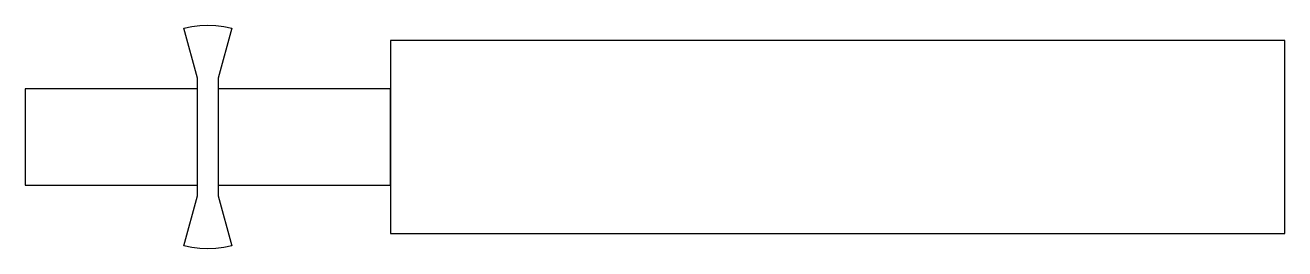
# Model space of a CAD drawing. Header units: millimetres. Extents: x -17.1 to 12.9, y -12.8 to -7.5.
import ezdxf

# ---------------------------------------------------------------- set-up
doc = ezdxf.new("R2010")
doc.units = ezdxf.units.MM
doc.layers.add('Default', color=1, linetype='CONTINUOUS')
doc.layers.add('Thick_Metal', color=31, linetype='CONTINUOUS')

# ---------------------------------------------------------------- blocks, each defined once
blk = doc.blocks.new('Output')
at = {"layer": 'Thick_Metal'}
for points in [[(-12.992, -11.528), (-12.992, -8.728), (-13.3114, -7.53598), (-13.12403, -7.49444), (-12.93374, -7.46938), (-12.742, -7.46101), (-12.55026, -7.46938), (-12.35997, -7.49444), (-12.1726, -7.53598), (-12.492, -8.728), (-12.492, -11.528), (-12.1726, -12.72002), (-12.35997, -12.76156), (-12.55026, -12.78662), (-12.742, -12.79499), (-12.93374, -12.78662), (-13.12403, -12.76156), (-13.3114, -12.72002)], [(-8.392, -12.428), (12.908, -12.428), (12.908, -7.828), (-8.392, -7.828)], [(-17.092, -11.278), (-12.992, -11.278), (-12.992, -8.978), (-17.092, -8.978)], [(-12.492, -11.278), (-8.392, -11.278), (-8.392, -8.978), (-12.492, -8.978)]]:
    blk.add_lwpolyline(points, close=True, dxfattribs=at)

msp = doc.modelspace()

# ---------------------------------------------------------------- block references
at = {"layer": 'Default'}
msp.add_blockref('Output', (0, 0), dxfattribs=at)

doc.saveas('drawing.dxf')
